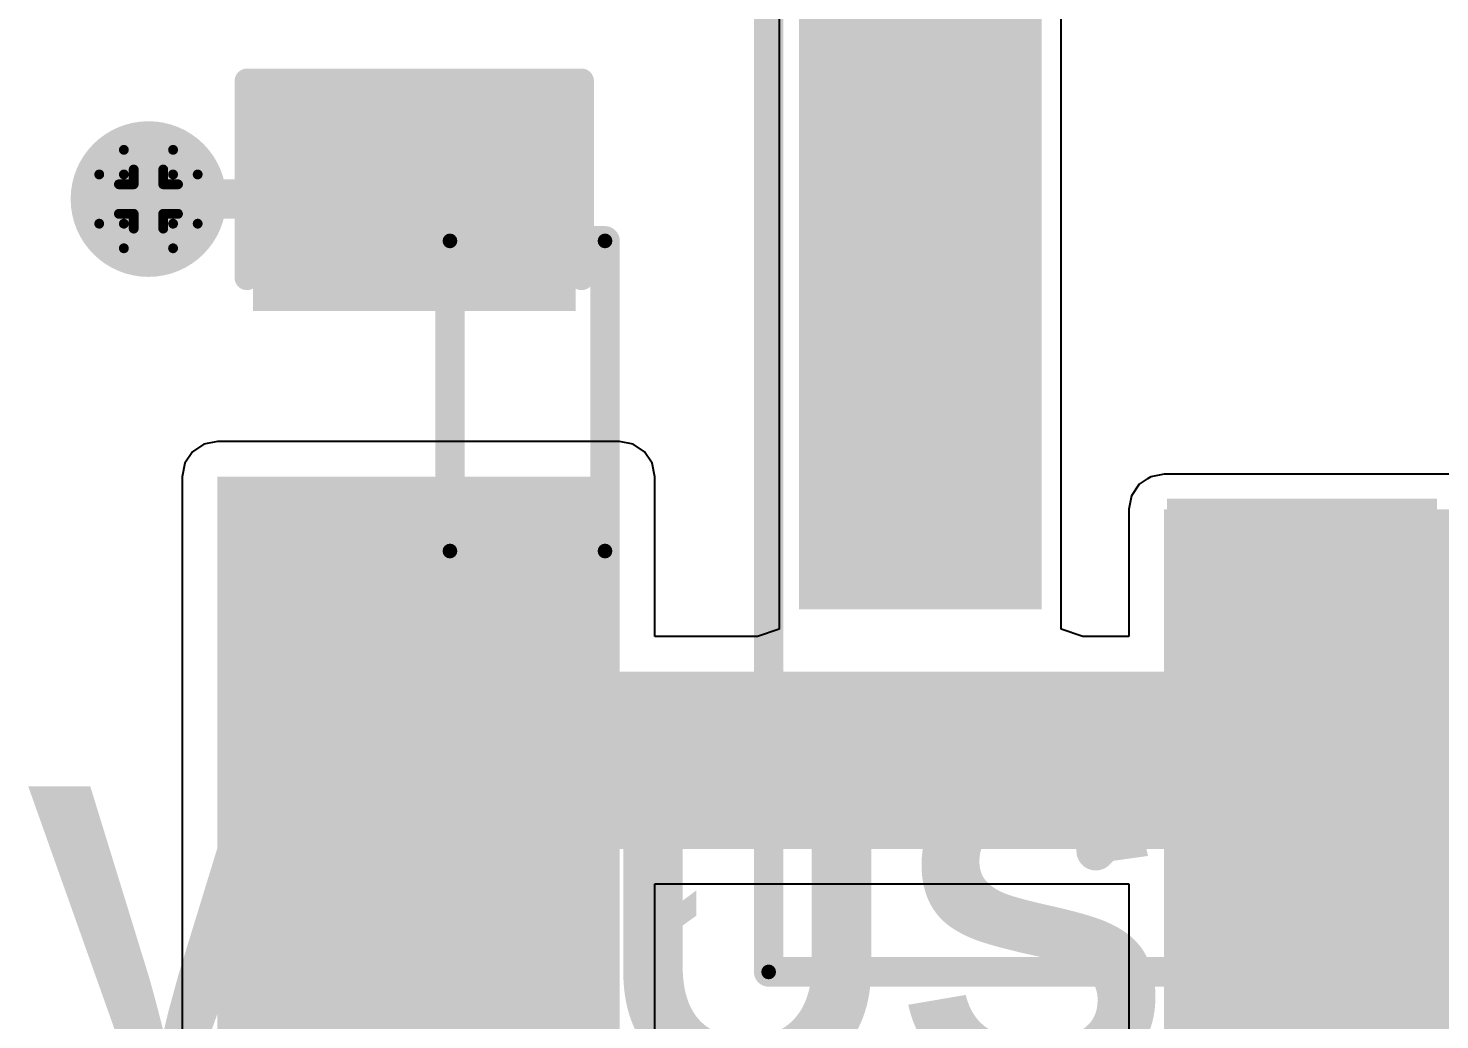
# Model space of a CAD drawing. Header units: inches. Extents: x -0.1 to 17.9, y -0.8 to 4.8.
# Drawn here: x 1.2986 to 1.5853, y 3.7233 to 3.9247 of the extents above; entities that cross this region are included whole.
import ezdxf

# ---------------------------------------------------------------- set-up
doc = ezdxf.new("R2010")
doc.units = ezdxf.units.IN
doc.header["$MEASUREMENT"] = 0
for name, color, linetype in [('Bottom Layer 1', 5, 'Continuous'), ('Bottom Solder', 6, 'Continuous'), ('Drill Drawing', 1, 'Continuous'), ('GND+Signal', 16, 'Continuous'), ('Pad Holes', 156, 'Continuous'), ('PWR+Signal', 76, 'Continuous'), ('Top 3D Body', 56, 'Continuous'), ('Top Layer 1', 1, 'Continuous'), ('Top Overlay', 2, 'Continuous'), ('Top Paste', 8, 'Continuous'), ('Top Solder', 216, 'Continuous'), ('Via Holes', 16, 'Continuous')]:
    doc.layers.add(name, color=color, linetype=linetype)
doc.styles.add('Arial', font='', dxfattribs={"height": 0.2})
doc.styles.add('Arial_Bold', font='', dxfattribs={"height": 0.2})
doc.styles.get('Arial').set_extended_font_data('Arial')
doc.styles.get('Arial_Bold').set_extended_font_data('Arial', bold=True)

# ---------------------------------------------------------------- blocks, each defined once
blk = doc.blocks.new('1054301305_190')
at = {"layer": 'Top Layer 1'}
for points in [[(0.18425, 0.14626), (0.23307, 0.14626), (0.23307, 0.04784), (0.18425, 0.04784)], [(0.26457, 0.06437), (0.30787, 0.06437), (0.30787, -0.25847), (0.26457, -0.25847)]]:
    blk.add_hatch(color=1, dxfattribs=at).paths.add_polyline_path(points)
at = {"layer": 'Top Paste'}
for points in [[(0.18425, 0.14626), (0.23307, 0.14626), (0.23307, 0.04784), (0.18425, 0.04784)], [(0.26457, 0.06437), (0.30787, 0.06437), (0.30787, -0.25847), (0.26457, -0.25847)]]:
    blk.add_hatch(color=8, dxfattribs=at).paths.add_polyline_path(points)
at = {"layer": 'Top Solder'}
for points in [[(0.18125, 0.14926), (0.23607, 0.14926), (0.23607, 0.04484), (0.18125, 0.04484)], [(0.26157, 0.06737), (0.31087, 0.06737), (0.31087, -0.26147), (0.26157, -0.26147)]]:
    blk.add_hatch(color=216, dxfattribs=at).paths.add_polyline_path(points)
at = {"layer": 'Top Overlay'}
for points in [[(0.25053, 0.11645, 0.00787, 0.00787, 0), (0.24553, 0.11145, 0.00787, 0.00787, 0)], [(0.25053, 0.11645, 0.00787, 0.00787, 0), (0.25053, 0.10645, 0.00787, 0.00787, 0)], [(0.25053, 0.10645, 0.00787, 0.00787, 0), (0.24553, 0.11145, 0.00787, 0.00787, 0)], [(0.31969, 0.08366, 0.005, 0.005, 0), (0.24803, 0.08366, 0.005, 0.005, 0)]]:
    blk.add_lwpolyline(points, format="xyseb", dxfattribs=at)
for points in [[(0.24856, 0.11645, 0.00394, 0.00394, 1), (0.2525, 0.11645, 0.00394, 0.00394, 1)], [(0.24856, 0.11645, 0.00394, 0.00394, 1), (0.2525, 0.11645, 0.00394, 0.00394, 1)], [(0.24356, 0.11145, 0.00394, 0.00394, 1), (0.2475, 0.11145, 0.00394, 0.00394, 1)], [(0.24356, 0.11145, 0.00394, 0.00394, 1), (0.2475, 0.11145, 0.00394, 0.00394, 1)], [(0.24856, 0.10645, 0.00394, 0.00394, 1), (0.2525, 0.10645, 0.00394, 0.00394, 1)], [(0.24856, 0.10645, 0.00394, 0.00394, 1), (0.2525, 0.10645, 0.00394, 0.00394, 1)], [(0.24678, 0.08366, 0.0025, 0.0025, 1), (0.24928, 0.08366, 0.0025, 0.0025, 1)], [(0.31844, 0.08366, 0.0025, 0.0025, 1), (0.32094, 0.08366, 0.0025, 0.0025, 1)]]:
    blk.add_lwpolyline(points, format="xyseb", close=True, dxfattribs=at)
blk = doc.blocks.new('C___0805_223')
at = {"layer": 'Top Layer 1'}
for points in [[(-0.06, 0.03), (-0.02, 0.03), (-0.02, -0.03), (-0.06, -0.03)], [(0.02, 0.03), (0.06, 0.03), (0.06, -0.03), (0.02, -0.03)]]:
    blk.add_hatch(color=1, dxfattribs=at).paths.add_polyline_path(points)
at = {"layer": 'Top Paste'}
for points in [[(-0.06, 0.03), (-0.02, 0.03), (-0.02, -0.03), (-0.06, -0.03)], [(0.02, 0.03), (0.06, 0.03), (0.06, -0.03), (0.02, -0.03)]]:
    blk.add_hatch(color=8, dxfattribs=at).paths.add_polyline_path(points)
at = {"layer": 'Top Solder'}
for points in [[(-0.06276, 0.03276), (-0.01724, 0.03276), (-0.01724, -0.03275), (-0.06276, -0.03275)], [(0.01724, 0.03276), (0.06276, 0.03276), (0.06276, -0.03275), (0.01724, -0.03275)]]:
    blk.add_hatch(color=216, dxfattribs=at).paths.add_polyline_path(points)
at = {"layer": 'Top Overlay'}
for points in [[(-0.024, 0.034, 0.005, 0.005, 0), (-0.064, 0.034, 0.005, 0.005, 0)], [(-0.064, -0.034, 0.005, 0.005, 0), (-0.064, 0.034, 0.005, 0.005, 0)], [(0.064, 0.034, 0.005, 0.005, 0), (0.024, 0.034, 0.005, 0.005, 0)], [(0.064, -0.034, 0.005, 0.005, 0), (0.064, 0.034, 0.005, 0.005, 0)], [(-0.024, -0.034, 0.005, 0.005, 0), (-0.064, -0.034, 0.005, 0.005, 0)], [(0.064, -0.034, 0.005, 0.005, 0), (0.024, -0.034, 0.005, 0.005, 0)]]:
    blk.add_lwpolyline(points, format="xyseb", dxfattribs=at)
for points in [[(-0.06525, 0.034, 0.0025, 0.0025, 1), (-0.06275, 0.034, 0.0025, 0.0025, 1)], [(-0.06525, 0.034, 0.0025, 0.0025, 1), (-0.06275, 0.034, 0.0025, 0.0025, 1)], [(-0.02525, 0.034, 0.0025, 0.0025, 1), (-0.02275, 0.034, 0.0025, 0.0025, 1)], [(0.02275, 0.034, 0.0025, 0.0025, 1), (0.02525, 0.034, 0.0025, 0.0025, 1)], [(0.06275, 0.034, 0.0025, 0.0025, 1), (0.06525, 0.034, 0.0025, 0.0025, 1)], [(0.06275, 0.034, 0.0025, 0.0025, 1), (0.06525, 0.034, 0.0025, 0.0025, 1)], [(-0.06525, -0.034, 0.0025, 0.0025, 1), (-0.06275, -0.034, 0.0025, 0.0025, 1)], [(-0.06525, -0.034, 0.0025, 0.0025, 1), (-0.06275, -0.034, 0.0025, 0.0025, 1)], [(-0.02525, -0.034, 0.0025, 0.0025, 1), (-0.02275, -0.034, 0.0025, 0.0025, 1)], [(0.02275, -0.034, 0.0025, 0.0025, 1), (0.02525, -0.034, 0.0025, 0.0025, 1)], [(0.06275, -0.034, 0.0025, 0.0025, 1), (0.06525, -0.034, 0.0025, 0.0025, 1)], [(0.06275, -0.034, 0.0025, 0.0025, 1), (0.06525, -0.034, 0.0025, 0.0025, 1)]]:
    blk.add_lwpolyline(points, format="xyseb", close=True, dxfattribs=at)

msp = doc.modelspace()

# ---------------------------------------------------------------- hatches: boundary and pattern name
at = {"layer": 'Bottom Layer 1'}
h = msp.add_hatch(color=5, dxfattribs=at)
edge = h.paths.add_edge_path()
edge.add_arc((1.323, 3.89), 0.01181, 0, 360)
at = {"layer": 'Bottom Solder'}
h = msp.add_hatch(color=6, dxfattribs=at)
edge = h.paths.add_edge_path()
edge.add_arc((1.323, 3.89), 0.01581, 0, 360)
at = {"layer": 'GND+Signal'}
h = msp.add_hatch(color=16, dxfattribs=at)
edge = h.paths.add_edge_path()
edge.add_arc((1.323, 3.89), 0.01181, 0, 360)
at = {"layer": 'Pad Holes'}
h = msp.add_hatch(color=7, dxfattribs=at)
edge = h.paths.add_edge_path()
edge.add_arc((1.38425, 3.8815), 0.0015, 0, 360)
h = msp.add_hatch(color=7, dxfattribs=at)
edge = h.paths.add_edge_path()
edge.add_arc((1.38425, 3.8815), 0.0015, 0, 360)
h = msp.add_hatch(color=7, dxfattribs=at)
edge = h.paths.add_edge_path()
edge.add_arc((1.41575, 3.8815), 0.0015, 0, 360)
h = msp.add_hatch(color=7, dxfattribs=at)
edge = h.paths.add_edge_path()
edge.add_arc((1.41575, 3.8815), 0.0015, 0, 360)
h = msp.add_hatch(color=7, dxfattribs=at)
edge = h.paths.add_edge_path()
edge.add_arc((1.38425, 3.8185), 0.0015, 0, 360)
h = msp.add_hatch(color=7, dxfattribs=at)
edge = h.paths.add_edge_path()
edge.add_arc((1.38425, 3.8185), 0.0015, 0, 360)
h = msp.add_hatch(color=7, dxfattribs=at)
edge = h.paths.add_edge_path()
edge.add_arc((1.41575, 3.8185), 0.0015, 0, 360)
h = msp.add_hatch(color=7, dxfattribs=at)
edge = h.paths.add_edge_path()
edge.add_arc((1.41575, 3.8185), 0.0015, 0, 360)
h = msp.add_hatch(color=7, dxfattribs=at)
edge = h.paths.add_edge_path()
edge.add_arc((1.449, 3.733), 0.0015, 0, 360)
h = msp.add_hatch(color=7, dxfattribs=at)
edge = h.paths.add_edge_path()
edge.add_arc((1.449, 3.733), 0.0015, 0, 360)
at = {"layer": 'PWR+Signal'}
h = msp.add_hatch(color=76, dxfattribs=at)
edge = h.paths.add_edge_path()
edge.add_arc((1.323, 3.89), 0.01181, 0, 360)
at = {"layer": 'Top 3D Body'}
h = msp.add_hatch(color=56, dxfattribs=at)
edge = h.paths.add_edge_path()
edge.add_arc((1.38425, 3.8815), 0.0015, 0, 360)
h = msp.add_hatch(color=56, dxfattribs=at)
edge = h.paths.add_edge_path()
edge.add_arc((1.38425, 3.8815), 0.0015, 0, 360)
h = msp.add_hatch(color=56, dxfattribs=at)
edge = h.paths.add_edge_path()
edge.add_arc((1.41575, 3.8815), 0.0015, 0, 360)
h = msp.add_hatch(color=56, dxfattribs=at)
edge = h.paths.add_edge_path()
edge.add_arc((1.41575, 3.8815), 0.0015, 0, 360)
h = msp.add_hatch(color=56, dxfattribs=at)
edge = h.paths.add_edge_path()
edge.add_arc((1.38425, 3.8185), 0.0015, 0, 360)
h = msp.add_hatch(color=56, dxfattribs=at)
edge = h.paths.add_edge_path()
edge.add_arc((1.38425, 3.8185), 0.0015, 0, 360)
h = msp.add_hatch(color=56, dxfattribs=at)
edge = h.paths.add_edge_path()
edge.add_arc((1.41575, 3.8185), 0.0015, 0, 360)
h = msp.add_hatch(color=56, dxfattribs=at)
edge = h.paths.add_edge_path()
edge.add_arc((1.41575, 3.8185), 0.0015, 0, 360)
h = msp.add_hatch(color=56, dxfattribs=at)
edge = h.paths.add_edge_path()
edge.add_arc((1.449, 3.733), 0.0015, 0, 360)
h = msp.add_hatch(color=56, dxfattribs=at)
edge = h.paths.add_edge_path()
edge.add_arc((1.449, 3.733), 0.0015, 0, 360)
at = {"layer": 'Top Layer 1'}
h = msp.add_hatch(color=1, dxfattribs=at)
edge = h.paths.add_edge_path()
edge.add_arc((1.323, 3.89), 0.01181, 0, 360)
for points in [[(1.337, 3.6146), (1.41871, 3.6146), (1.41871, 3.8336), (1.337, 3.8336)], [(1.52934, 3.608), (1.58734, 3.608), (1.58734, 3.827), (1.52934, 3.827)], [(1.338, 3.758), (1.586, 3.758), (1.586, 3.794), (1.338, 3.794)]]:
    msp.add_hatch(color=1, dxfattribs=at).paths.add_polyline_path(points)
at = {"layer": 'Top Solder'}
h = msp.add_hatch(color=216, dxfattribs=at)
edge = h.paths.add_edge_path()
edge.add_arc((1.323, 3.89), 0.01581, 0, 360)
at = {"layer": 'Via Holes'}
h = msp.add_hatch(color=7, dxfattribs=at)
edge = h.paths.add_edge_path()
edge.add_arc((1.323, 3.89), 0.00591, 0, 360)

# ---------------------------------------------------------------- linework, layer by layer
at = {"layer": 'Drill Drawing'}
for points in [[(1.318, 3.895, 0.002, 0.002, 0), (1.318, 3.9, 0.002, 0.002, 0)], [(1.318, 3.9, 0.002, 0.002, 0), (1.328, 3.9, 0.002, 0.002, 0)], [(1.328, 3.895, 0.002, 0.002, 0), (1.328, 3.9, 0.002, 0.002, 0)], [(1.313, 3.885, 0.002, 0.002, 0), (1.313, 3.895, 0.002, 0.002, 0)], [(1.313, 3.895, 0.002, 0.002, 0), (1.318, 3.895, 0.002, 0.002, 0)], [(1.32, 3.893, 0.002, 0.002, 0), (1.32, 3.896, 0.002, 0.002, 0)], [(1.32, 3.896, 0.002, 0.002, 0), (1.326, 3.896, 0.002, 0.002, 0)], [(1.326, 3.893, 0.002, 0.002, 0), (1.326, 3.896, 0.002, 0.002, 0)], [(1.328, 3.895, 0.002, 0.002, 0), (1.333, 3.895, 0.002, 0.002, 0)], [(1.333, 3.885, 0.002, 0.002, 0), (1.333, 3.895, 0.002, 0.002, 0)], [(1.317, 3.887, 0.002, 0.002, 0), (1.317, 3.893, 0.002, 0.002, 0)], [(1.317, 3.893, 0.002, 0.002, 0), (1.32, 3.893, 0.002, 0.002, 0)], [(1.326, 3.893, 0.002, 0.002, 0), (1.329, 3.893, 0.002, 0.002, 0)], [(1.329, 3.887, 0.002, 0.002, 0), (1.329, 3.893, 0.002, 0.002, 0)], [(1.313, 3.885, 0.002, 0.002, 0), (1.318, 3.885, 0.002, 0.002, 0)], [(1.317, 3.887, 0.002, 0.002, 0), (1.32, 3.887, 0.002, 0.002, 0)], [(1.318, 3.88, 0.002, 0.002, 0), (1.318, 3.885, 0.002, 0.002, 0)], [(1.32, 3.884, 0.002, 0.002, 0), (1.32, 3.887, 0.002, 0.002, 0)], [(1.326, 3.887, 0.002, 0.002, 0), (1.329, 3.887, 0.002, 0.002, 0)], [(1.326, 3.884, 0.002, 0.002, 0), (1.326, 3.887, 0.002, 0.002, 0)], [(1.328, 3.885, 0.002, 0.002, 0), (1.333, 3.885, 0.002, 0.002, 0)], [(1.328, 3.88, 0.002, 0.002, 0), (1.328, 3.885, 0.002, 0.002, 0)], [(1.32, 3.884, 0.002, 0.002, 0), (1.326, 3.884, 0.002, 0.002, 0)], [(1.318, 3.88, 0.002, 0.002, 0), (1.328, 3.88, 0.002, 0.002, 0)]]:
    msp.add_lwpolyline(points, format="xyseb", dxfattribs=at)
for points in [[(1.3175, 3.9, 0.001, 0.001, 1), (1.3185, 3.9, 0.001, 0.001, 1)], [(1.3175, 3.9, 0.001, 0.001, 1), (1.3185, 3.9, 0.001, 0.001, 1)], [(1.3275, 3.9, 0.001, 0.001, 1), (1.3285, 3.9, 0.001, 0.001, 1)], [(1.3275, 3.9, 0.001, 0.001, 1), (1.3285, 3.9, 0.001, 0.001, 1)], [(1.3125, 3.895, 0.001, 0.001, 1), (1.3135, 3.895, 0.001, 0.001, 1)], [(1.3125, 3.895, 0.001, 0.001, 1), (1.3135, 3.895, 0.001, 0.001, 1)], [(1.3175, 3.895, 0.001, 0.001, 1), (1.3185, 3.895, 0.001, 0.001, 1)], [(1.3175, 3.895, 0.001, 0.001, 1), (1.3185, 3.895, 0.001, 0.001, 1)], [(1.3195, 3.896, 0.001, 0.001, 1), (1.3205, 3.896, 0.001, 0.001, 1)], [(1.3195, 3.896, 0.001, 0.001, 1), (1.3205, 3.896, 0.001, 0.001, 1)], [(1.3255, 3.896, 0.001, 0.001, 1), (1.3265, 3.896, 0.001, 0.001, 1)], [(1.3255, 3.896, 0.001, 0.001, 1), (1.3265, 3.896, 0.001, 0.001, 1)], [(1.3275, 3.895, 0.001, 0.001, 1), (1.3285, 3.895, 0.001, 0.001, 1)], [(1.3275, 3.895, 0.001, 0.001, 1), (1.3285, 3.895, 0.001, 0.001, 1)], [(1.3325, 3.895, 0.001, 0.001, 1), (1.3335, 3.895, 0.001, 0.001, 1)], [(1.3325, 3.895, 0.001, 0.001, 1), (1.3335, 3.895, 0.001, 0.001, 1)], [(1.3165, 3.893, 0.001, 0.001, 1), (1.3175, 3.893, 0.001, 0.001, 1)], [(1.3165, 3.893, 0.001, 0.001, 1), (1.3175, 3.893, 0.001, 0.001, 1)], [(1.3195, 3.893, 0.001, 0.001, 1), (1.3205, 3.893, 0.001, 0.001, 1)], [(1.3195, 3.893, 0.001, 0.001, 1), (1.3205, 3.893, 0.001, 0.001, 1)], [(1.3255, 3.893, 0.001, 0.001, 1), (1.3265, 3.893, 0.001, 0.001, 1)], [(1.3255, 3.893, 0.001, 0.001, 1), (1.3265, 3.893, 0.001, 0.001, 1)], [(1.3285, 3.893, 0.001, 0.001, 1), (1.3295, 3.893, 0.001, 0.001, 1)], [(1.3285, 3.893, 0.001, 0.001, 1), (1.3295, 3.893, 0.001, 0.001, 1)], [(1.3125, 3.885, 0.001, 0.001, 1), (1.3135, 3.885, 0.001, 0.001, 1)], [(1.3125, 3.885, 0.001, 0.001, 1), (1.3135, 3.885, 0.001, 0.001, 1)], [(1.3165, 3.887, 0.001, 0.001, 1), (1.3175, 3.887, 0.001, 0.001, 1)], [(1.3165, 3.887, 0.001, 0.001, 1), (1.3175, 3.887, 0.001, 0.001, 1)], [(1.3175, 3.885, 0.001, 0.001, 1), (1.3185, 3.885, 0.001, 0.001, 1)], [(1.3175, 3.885, 0.001, 0.001, 1), (1.3185, 3.885, 0.001, 0.001, 1)], [(1.3195, 3.887, 0.001, 0.001, 1), (1.3205, 3.887, 0.001, 0.001, 1)], [(1.3195, 3.887, 0.001, 0.001, 1), (1.3205, 3.887, 0.001, 0.001, 1)], [(1.3255, 3.887, 0.001, 0.001, 1), (1.3265, 3.887, 0.001, 0.001, 1)], [(1.3255, 3.887, 0.001, 0.001, 1), (1.3265, 3.887, 0.001, 0.001, 1)], [(1.3275, 3.885, 0.001, 0.001, 1), (1.3285, 3.885, 0.001, 0.001, 1)], [(1.3275, 3.885, 0.001, 0.001, 1), (1.3285, 3.885, 0.001, 0.001, 1)], [(1.3285, 3.887, 0.001, 0.001, 1), (1.3295, 3.887, 0.001, 0.001, 1)], [(1.3285, 3.887, 0.001, 0.001, 1), (1.3295, 3.887, 0.001, 0.001, 1)], [(1.3325, 3.885, 0.001, 0.001, 1), (1.3335, 3.885, 0.001, 0.001, 1)], [(1.3325, 3.885, 0.001, 0.001, 1), (1.3335, 3.885, 0.001, 0.001, 1)], [(1.3195, 3.884, 0.001, 0.001, 1), (1.3205, 3.884, 0.001, 0.001, 1)], [(1.3195, 3.884, 0.001, 0.001, 1), (1.3205, 3.884, 0.001, 0.001, 1)], [(1.3255, 3.884, 0.001, 0.001, 1), (1.3265, 3.884, 0.001, 0.001, 1)], [(1.3255, 3.884, 0.001, 0.001, 1), (1.3265, 3.884, 0.001, 0.001, 1)], [(1.3175, 3.88, 0.001, 0.001, 1), (1.3185, 3.88, 0.001, 0.001, 1)], [(1.3175, 3.88, 0.001, 0.001, 1), (1.3185, 3.88, 0.001, 0.001, 1)], [(1.3275, 3.88, 0.001, 0.001, 1), (1.3285, 3.88, 0.001, 0.001, 1)], [(1.3275, 3.88, 0.001, 0.001, 1), (1.3285, 3.88, 0.001, 0.001, 1)]]:
    msp.add_lwpolyline(points, format="xyseb", close=True, dxfattribs=at)
at = {"layer": 'Top 3D Body'}
for points in [[(1.449, 3.733, 0.006, 0.006, 0), (1.449, 4.183, 0.006, 0.006, 0)], [(1.38425, 3.8815, 0.006, 0.006, 0), (1.41575, 3.8815, 0.006, 0.006, 0)], [(1.38425, 3.8185, 0.006, 0.006, 0), (1.38425, 3.8815, 0.006, 0.006, 0)], [(1.41575, 3.8185, 0.006, 0.006, 0), (1.41575, 3.8815, 0.006, 0.006, 0)], [(1.38425, 3.8185, 0.006, 0.006, 0), (1.41575, 3.8185, 0.006, 0.006, 0)], [(1.449, 3.733, 0.006, 0.006, 0), (2.088, 3.733, 0.006, 0.006, 0)]]:
    msp.add_lwpolyline(points, format="xyseb", dxfattribs=at)
for points in [[(1.38275, 3.8815, 0.003, 0.003, 1), (1.38575, 3.8815, 0.003, 0.003, 1)], [(1.38275, 3.8815, 0.003, 0.003, 1), (1.38575, 3.8815, 0.003, 0.003, 1)], [(1.41425, 3.8815, 0.003, 0.003, 1), (1.41725, 3.8815, 0.003, 0.003, 1)], [(1.41425, 3.8815, 0.003, 0.003, 1), (1.41725, 3.8815, 0.003, 0.003, 1)], [(1.38275, 3.8185, 0.003, 0.003, 1), (1.38575, 3.8185, 0.003, 0.003, 1)], [(1.38275, 3.8185, 0.003, 0.003, 1), (1.38575, 3.8185, 0.003, 0.003, 1)], [(1.41425, 3.8185, 0.003, 0.003, 1), (1.41725, 3.8185, 0.003, 0.003, 1)], [(1.41425, 3.8185, 0.003, 0.003, 1), (1.41725, 3.8185, 0.003, 0.003, 1)], [(1.4475, 3.733, 0.003, 0.003, 1), (1.4505, 3.733, 0.003, 0.003, 1)], [(1.4475, 3.733, 0.003, 0.003, 1), (1.4505, 3.733, 0.003, 0.003, 1)]]:
    msp.add_lwpolyline(points, format="xyseb", close=True, dxfattribs=at)
at = {"layer": 'Top Layer 1'}
for p, q in [((1.45113, 4.1348), (1.45113, 3.80614)), ((1.50843, 3.80614), (1.50843, 4.1348)), ((1.33427, 3.84019), (1.33195, 3.83864)), ((1.337, 3.84074), (1.33427, 3.84019)), ((1.41871, 3.84074), (1.337, 3.84074)), ((1.42144, 3.84019), (1.41871, 3.84074)), ((1.42376, 3.83864), (1.42144, 3.84019)), ((1.33195, 3.83864), (1.33041, 3.83633)), ((1.42531, 3.83633), (1.42376, 3.83864)), ((1.33041, 3.83633), (1.32986, 3.8336)), ((1.42585, 3.8336), (1.42531, 3.83633)), ((1.52934, 3.83414), (1.52661, 3.83359)), ((1.58734, 3.83414), (1.52934, 3.83414)), ((1.32986, 3.8336), (1.32986, 3.6146)), ((1.42585, 3.80114), (1.42585, 3.8336)), ((1.52429, 3.83205), (1.52274, 3.82973)), ((1.52593, 3.83314), (1.52429, 3.83205)), ((1.52596, 3.83316), (1.52593, 3.83316)), ((1.52593, 3.83316), (1.52593, 3.83314)), ((1.52661, 3.83359), (1.52596, 3.83316)), ((1.52274, 3.82973), (1.5222, 3.827)), ((1.5222, 3.827), (1.5222, 3.80114)), ((1.45113, 3.80614), (1.45113, 3.80263)), ((1.50843, 3.80263), (1.50843, 3.80614)), ((1.45113, 3.80263), (1.44674, 3.80114)), ((1.51281, 3.80114), (1.50843, 3.80263)), ((1.44674, 3.80114), (1.42585, 3.80114)), ((1.5222, 3.80114), (1.51281, 3.80114)), ((1.42585, 3.6146), (1.42585, 3.75086)), ((1.42585, 3.75086), (1.5222, 3.75086)), ((1.5222, 3.75086), (1.5222, 3.63593))]:
    msp.add_line(p, q, dxfattribs=at)
msp.add_lwpolyline([(1.323, 3.89, 0.008, 0.008, 0), (1.377, 3.89, 0.008, 0.008, 0)], format="xyseb", dxfattribs=at)
for points in [[(1.321, 3.89, 0.004, 0.004, 1), (1.325, 3.89, 0.004, 0.004, 1)], [(1.375, 3.89, 0.004, 0.004, 1), (1.379, 3.89, 0.004, 0.004, 1)]]:
    msp.add_lwpolyline(points, format="xyseb", close=True, dxfattribs=at)

# ---------------------------------------------------------------- block references
for name, p, rotation in [('1054301305_190', (1.766, 3.874), 180), ('C___0805_223', (1.377, 3.85), 270)]:
    msp.add_blockref(name, p, dxfattribs=dict(rotation=rotation))

# ---------------------------------------------------------------- texts
at = {"layer": 'Top 3D Body', "style": 'Arial'}
msp.add_text('1', height=0.0425, rotation=180, dxfattribs=at).set_placement((1.44, 3.78))
at = {"layer": 'Top Overlay', "style": 'Arial_Bold'}
msp.add_text('VBUS3', height=0.06, dxfattribs=at).set_placement((1.298, 3.7107))

doc.saveas('drawing.dxf')
